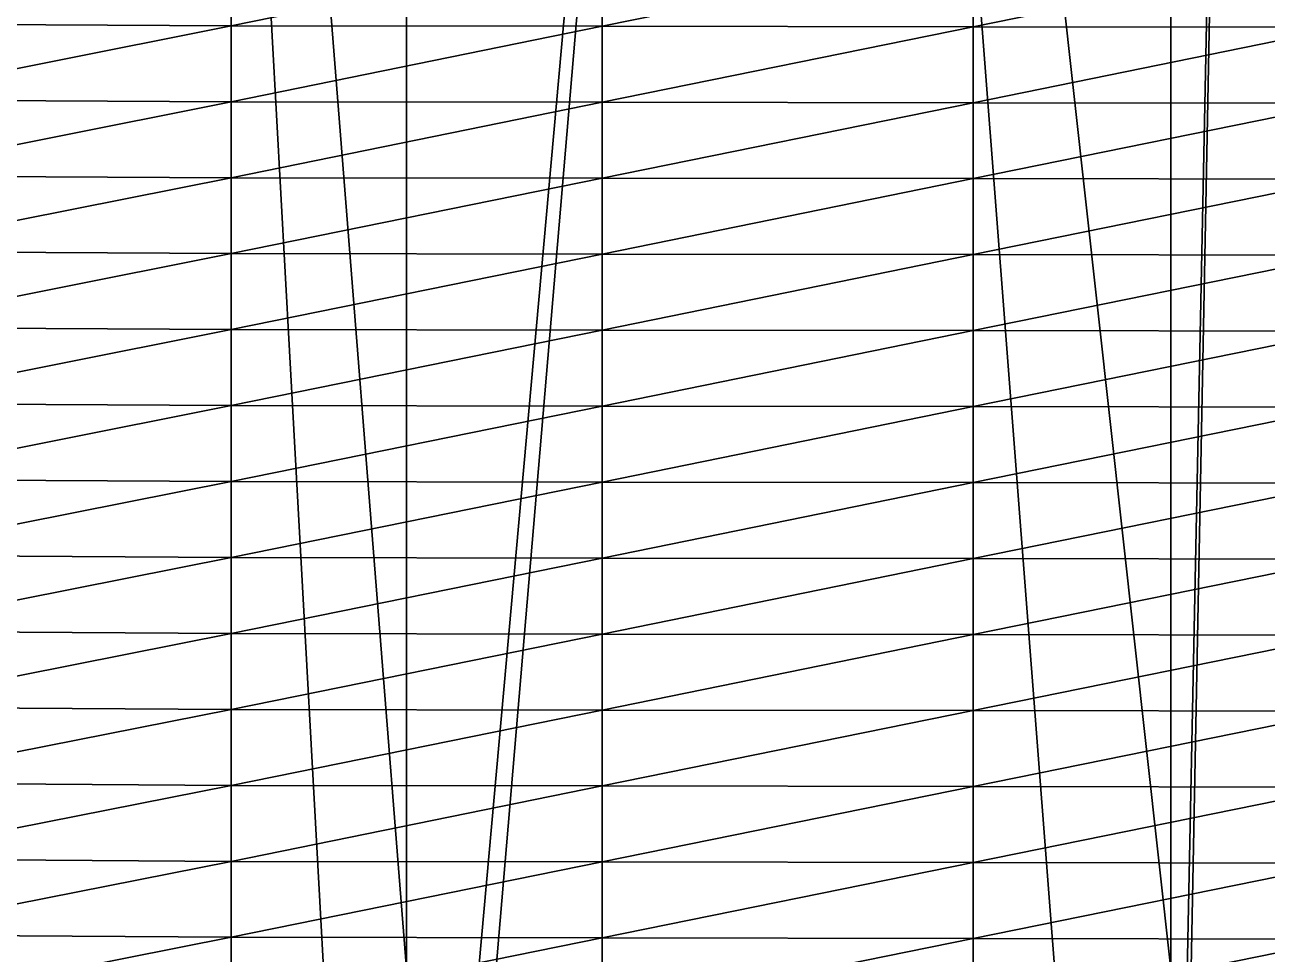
# Model space of a CAD drawing. Header units: metres. Extents: x -3 to 177, y -14 to 14.
# Drawn here: x 68.202 to 71.802, y -9.953 to -7.26 of the extents above; entities that cross this region are included whole.
import ezdxf

# ---------------------------------------------------------------- set-up
doc = ezdxf.new("R2010")
doc.units = ezdxf.units.M
for name, color, linetype, true_color in [('DB_4', 7, 'Continuous', 0x99866a), ('HOLD_4', 7, 'Continuous', 0x80bb9a), ('HULL', 7, 'Continuous', 0x528ba5)]:
    doc.layers.add(name, color=color, linetype=linetype, true_color=true_color)

msp = doc.modelspace()

# ---------------------------------------------------------------- linework, layer by layer
at = {"layer": 'DB_4'}
for points in [[(67.725, 14.36, 1.75), (67.725, -14.36, 1.75), (69.3074, -14.3587, 1.75)], [(67.725, 14.36, 1.75), (69.3074, -14.3587, 1.75), (69.3074, 14.3587, 1.75)], [(69.3074, 14.3587, 1.75), (71.5222, -14.3597, 1.75), (71.5222, 14.3597, 1.75)], [(69.3074, 14.3587, 1.75), (69.3074, -14.3587, 1.75), (71.5222, -14.3597, 1.75)], [(71.5222, 14.3597, 1.75), (72.025, -14.3599, 1.75), (72.025, 14.3599, 1.75)], [(71.5222, 14.3597, 1.75), (71.5222, -14.3597, 1.75), (72.025, -14.3599, 1.75)], [(67.725, -11.2161), (67.725, 11.2161), (69.3074, 12.3259)], [(67.725, -11.2161), (69.3074, 12.3259), (69.3074, -12.3259)], [(69.3074, -12.3259), (69.3074, 12.3259), (71.5222, 12.3305)], [(69.3074, -12.3259), (71.5222, 12.3305), (71.5222, -12.3305)], [(71.5222, -12.3305), (71.5222, 12.3305), (72.025, 12.3316)], [(71.5222, -12.3305), (72.025, 12.3316), (72.025, -12.3316)]]:
    msp.add_3dface(points, dxfattribs=at)
at = {"layer": 'HOLD_4'}
for points in [[(67.725, -13.056, 1.75), (67.725, 13.056, 1.75), (69.3074, 13.0547, 1.75)], [(67.725, -13.056, 1.75), (69.3074, 13.0547, 1.75), (69.3074, -13.0547, 1.75)], [(69.3074, -13.0547, 1.75), (69.3074, 13.0547, 1.75), (71.5222, 13.0557, 1.75)], [(69.3074, -13.0547, 1.75), (71.5222, 13.0557, 1.75), (71.5222, -13.0557, 1.75)], [(71.5222, -13.0557, 1.75), (71.5222, 13.0557, 1.75), (72.025, 13.0559, 1.75)], [(71.5222, -13.0557, 1.75), (72.025, 13.0559, 1.75), (72.025, -13.0559, 1.75)], [(67.725, 9.996, 14.6), (67.725, -9.996, 14.6), (69.3074, -9.996, 14.6)], [(67.725, 9.996, 14.6), (69.3074, -9.996, 14.6), (69.3074, 9.996, 14.6)], [(69.3074, 9.996, 14.6), (69.3074, -9.996, 14.6), (71.5222, -9.996, 14.6)], [(69.3074, 9.996, 14.6), (71.5222, -9.996, 14.6), (71.5222, 9.996, 14.6)], [(71.5222, 9.996, 14.6), (71.5222, -9.996, 14.6), (72.025, -9.996, 14.6)], [(71.5222, 9.996, 14.6), (72.025, -9.996, 14.6), (72.025, 9.996, 14.6)]]:
    msp.add_3dface(points, dxfattribs=at)
at = {"layer": 'HULL'}
for points in [[(67.725, -7.2575), (68.8, -7.0428), (68.8, -7.2628)], [(68.8, -7.2628), (68.8, -7.0428), (69.875, -7.044)], [(68.8, -7.2628), (69.875, -7.044), (69.875, -7.2642)], [(69.875, -7.2642), (69.875, -7.044), (70.95, -7.0453)], [(69.875, -7.2642), (70.95, -7.0453), (70.95, -7.2655)], [(70.95, -7.2655), (70.95, -7.0453), (72.025, -7.0466)], [(70.95, -7.2655), (72.025, -7.0466), (72.025, -7.2668)], [(67.725, -7.4774), (67.725, -7.2575), (68.8, -7.2628)], [(67.725, -7.4774), (68.8, -7.2628), (68.8, -7.4829)], [(68.8, -7.4829), (68.8, -7.2628), (69.875, -7.2642)], [(68.8, -7.4829), (69.875, -7.2642), (69.875, -7.4843)], [(69.875, -7.4843), (69.875, -7.2642), (70.95, -7.2655)], [(69.875, -7.4843), (70.95, -7.2655), (70.95, -7.4857)], [(70.95, -7.4857), (70.95, -7.2655), (72.025, -7.2668)], [(70.95, -7.4857), (72.025, -7.2668), (72.025, -7.487)], [(67.725, -7.6973), (67.725, -7.4774), (68.8, -7.4829)], [(67.725, -7.6973), (68.8, -7.4829), (68.8, -7.703)], [(68.8, -7.703), (68.8, -7.4829), (69.875, -7.4843)], [(68.8, -7.703), (69.875, -7.4843), (69.875, -7.7044)], [(69.875, -7.7044), (69.875, -7.4843), (70.95, -7.4857)], [(69.875, -7.7044), (70.95, -7.4857), (70.95, -7.7058)], [(70.95, -7.7058), (70.95, -7.4857), (72.025, -7.487)], [(70.95, -7.7058), (72.025, -7.487), (72.025, -7.7072)], [(67.725, -7.9173), (67.725, -7.6973), (68.8, -7.703)], [(67.725, -7.9173), (68.8, -7.703), (68.8, -7.9231)], [(68.8, -7.9231), (68.8, -7.703), (69.875, -7.7044)], [(68.8, -7.9231), (69.875, -7.7044), (69.875, -7.9245)], [(69.875, -7.9245), (69.875, -7.7044), (70.95, -7.7058)], [(69.875, -7.9245), (70.95, -7.7058), (70.95, -7.926)], [(70.95, -7.926), (70.95, -7.7058), (72.025, -7.7072)], [(70.95, -7.926), (72.025, -7.7072), (72.025, -7.9274)], [(67.725, -8.1372), (67.725, -7.9173), (68.8, -7.9231)], [(67.725, -8.1372), (68.8, -7.9231), (68.8, -8.1432)], [(68.8, -8.1432), (68.8, -7.9231), (69.875, -7.9245)], [(68.8, -8.1432), (69.875, -7.9245), (69.875, -8.1447)], [(69.875, -8.1447), (69.875, -7.9245), (70.95, -7.926)], [(69.875, -8.1447), (70.95, -7.926), (70.95, -8.1462)], [(70.95, -8.1462), (70.95, -7.926), (72.025, -7.9274)], [(70.95, -8.1462), (72.025, -7.9274), (72.025, -8.1476)], [(67.725, -8.3571), (67.725, -8.1372), (68.8, -8.1432)], [(67.725, -8.3571), (68.8, -8.1432), (68.8, -8.3633)], [(68.8, -8.3633), (68.8, -8.1432), (69.875, -8.1447)], [(68.8, -8.3633), (69.875, -8.1447), (69.875, -8.3648)], [(69.875, -8.3648), (69.875, -8.1447), (70.95, -8.1462)], [(69.875, -8.3648), (70.95, -8.1462), (70.95, -8.3663)], [(70.95, -8.3663), (70.95, -8.1462), (72.025, -8.1476)], [(70.95, -8.3663), (72.025, -8.1476), (72.025, -8.3678)], [(67.725, -8.577), (67.725, -8.3571), (68.8, -8.3633)], [(67.725, -8.577), (68.8, -8.3633), (68.8, -8.5834)], [(68.8, -8.5834), (68.8, -8.3633), (69.875, -8.3648)], [(68.8, -8.5834), (69.875, -8.3648), (69.875, -8.5849)], [(69.875, -8.5849), (69.875, -8.3648), (70.95, -8.3663)], [(69.875, -8.5849), (70.95, -8.3663), (70.95, -8.5865)], [(70.95, -8.5865), (70.95, -8.3663), (72.025, -8.3678)], [(70.95, -8.5865), (72.025, -8.3678), (72.025, -8.5881)], [(67.725, -8.797), (67.725, -8.577), (68.8, -8.5834)], [(67.725, -8.797), (68.8, -8.5834), (68.8, -8.8035)], [(68.8, -8.8035), (68.8, -8.5834), (69.875, -8.5849)], [(68.8, -8.8035), (69.875, -8.5849), (69.875, -8.8051)], [(69.875, -8.8051), (69.875, -8.5849), (70.95, -8.5865)], [(69.875, -8.8051), (70.95, -8.5865), (70.95, -8.8067)], [(70.95, -8.8067), (70.95, -8.5865), (72.025, -8.5881)], [(70.95, -8.8067), (72.025, -8.5881), (72.025, -8.8083)], [(67.725, -9.0169), (67.725, -8.797), (68.8, -8.8035)], [(67.725, -9.0169), (68.8, -8.8035), (68.8, -9.0235)], [(68.8, -9.0235), (68.8, -8.8035), (69.875, -8.8051)], [(68.8, -9.0235), (69.875, -8.8051), (69.875, -9.0252)], [(69.875, -9.0252), (69.875, -8.8051), (70.95, -8.8067)], [(69.875, -9.0252), (70.95, -8.8067), (70.95, -9.0268)], [(70.95, -9.0268), (70.95, -8.8067), (72.025, -8.8083)], [(70.95, -9.0268), (72.025, -8.8083), (72.025, -9.0285)], [(67.725, -9.2368), (67.725, -9.0169), (68.8, -9.0235)], [(67.725, -9.2368), (68.8, -9.0235), (68.8, -9.2436)], [(68.8, -9.2436), (68.8, -9.0235), (69.875, -9.0252)], [(68.8, -9.2436), (69.875, -9.0252), (69.875, -9.2453)], [(69.875, -9.2453), (69.875, -9.0252), (70.95, -9.0268)], [(69.875, -9.2453), (70.95, -9.0268), (70.95, -9.247)], [(70.95, -9.247), (70.95, -9.0268), (72.025, -9.0285)], [(70.95, -9.247), (72.025, -9.0285), (72.025, -9.2487)], [(67.725, -9.4567), (67.725, -9.2368), (68.8, -9.2436)], [(67.725, -9.4567), (68.8, -9.2436), (68.8, -9.4637)], [(68.8, -9.4637), (68.8, -9.2436), (69.875, -9.2453)], [(68.8, -9.4637), (69.875, -9.2453), (69.875, -9.4654)], [(69.875, -9.4654), (69.875, -9.2453), (70.95, -9.247)], [(69.875, -9.4654), (70.95, -9.247), (70.95, -9.4672)], [(70.95, -9.4672), (70.95, -9.247), (72.025, -9.2487)], [(70.95, -9.4672), (72.025, -9.2487), (72.025, -9.4689)], [(67.725, -9.6767), (67.725, -9.4567), (68.8, -9.4637)], [(67.725, -9.6767), (68.8, -9.4637), (68.8, -9.6838)], [(68.8, -9.6838), (68.8, -9.4637), (69.875, -9.4654)], [(68.8, -9.6838), (69.875, -9.4654), (69.875, -9.6856)], [(69.875, -9.6856), (69.875, -9.4654), (70.95, -9.4672)], [(69.875, -9.6856), (70.95, -9.4672), (70.95, -9.6873)], [(70.95, -9.6873), (70.95, -9.4672), (72.025, -9.4689)], [(70.95, -9.6873), (72.025, -9.4689), (72.025, -9.6891)], [(67.725, -9.8966), (67.725, -9.6767), (68.8, -9.6838)], [(67.725, -9.8966), (68.8, -9.6838), (68.8, -9.9039)], [(68.8, -9.9039), (68.8, -9.6838), (69.875, -9.6856)], [(68.8, -9.9039), (69.875, -9.6856), (69.875, -9.9057)], [(69.875, -9.9057), (69.875, -9.6856), (70.95, -9.6873)], [(69.875, -9.9057), (70.95, -9.6873), (70.95, -9.9075)], [(70.95, -9.9075), (70.95, -9.6873), (72.025, -9.6891)], [(70.95, -9.9075), (72.025, -9.6891), (72.025, -9.9093)], [(67.725, -10.1165), (67.725, -9.8966), (68.8, -9.9039)], [(67.725, -10.1165), (68.8, -9.9039), (68.8, -10.124)], [(68.8, -10.124), (68.8, -9.9039), (69.875, -9.9057)], [(68.8, -10.124), (69.875, -9.9057), (69.875, -10.1258)], [(69.875, -10.1258), (69.875, -9.9057), (70.95, -9.9075)], [(69.875, -10.1258), (70.95, -9.9075), (70.95, -10.1277)], [(70.95, -10.1277), (70.95, -9.9075), (72.025, -9.9093)], [(70.95, -10.1277), (72.025, -9.9093), (72.025, -10.1295)]]:
    msp.add_3dface(points, dxfattribs=at)

doc.saveas('drawing.dxf')
